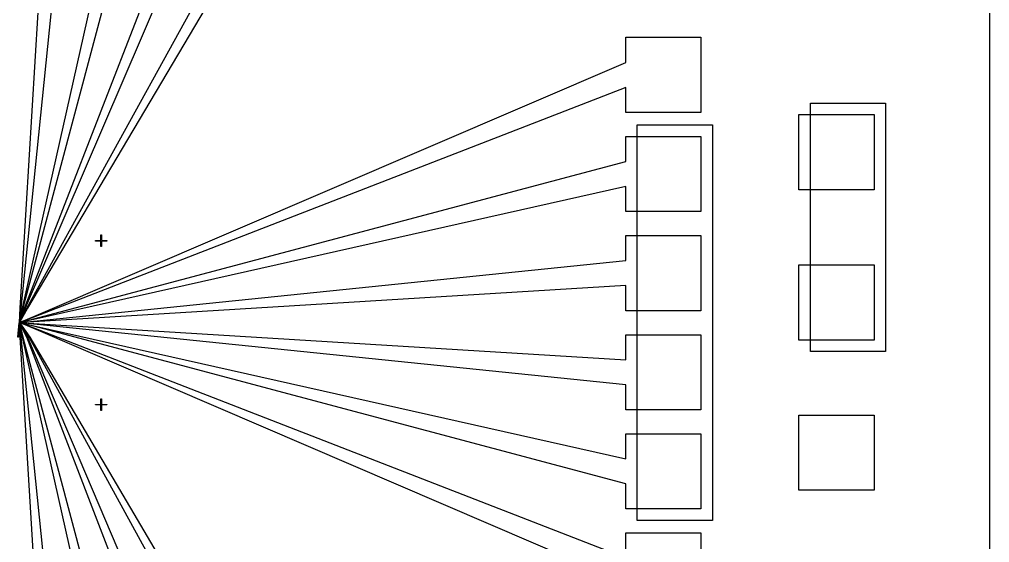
# Model space of a CAD drawing. Extents: x 0 to 6000, y 0 to 6000.
# Drawn here: x 4320 to 6000, y 3939 to 4845 of the extents above; entities that cross this region are included whole.
import ezdxf

# ---------------------------------------------------------------- set-up
doc = ezdxf.new("R2010")
doc.units = 0
doc.header["$MEASUREMENT"] = 0
for name, color, linetype in [('L0D0', 1, 'CONTINUOUS'), ('L11D0', 2, 'CONTINUOUS'), ('L17D0', 4, 'CONTINUOUS'), ('L1D0', 6, 'CONTINUOUS'), ('L2D0', 9, 'CONTINUOUS'), ('L3D0', 5, 'CONTINUOUS'), ('L6D0', 8, 'CONTINUOUS'), ('L7D0', 3, 'CONTINUOUS'), ('L8D0', 7, 'CONTINUOUS')]:
    doc.layers.add(name, color=color, linetype=linetype)

msp = doc.modelspace()

# ---------------------------------------------------------------- linework, layer by layer
at = {"layer": 'L0D0'}
msp.add_lwpolyline([(0, 0), (0, 6000), (6000, 6000), (6000, 0)], close=True, dxfattribs=at)
at = {"layer": 'L11D0'}
for points in [[(4320.335, 4320.11), (4320.332, 4320.111), (4320.33, 4320.111), (4320.327, 4320.111), (4320.324, 4320.112), (4320.322, 4320.113), (4320.319, 4320.114), (4320.317, 4320.115), (4320.315, 4320.116), (4320.312, 4320.117), (4320.31, 4320.118), (4320.308, 4320.119), (4320.306, 4320.121), (4320.303, 4320.122), (4320.301, 4320.124), (4320.299, 4320.126), (4320.298, 4320.128), (4320.296, 4320.129), (4320.294, 4320.131), (4320.292, 4320.133), (4320.291, 4320.136), (4320.289, 4320.138), (4320.288, 4320.14), (4320.287, 4320.142), (4320.286, 4320.145), (4320.285, 4320.147), (4320.284, 4320.149), (4320.283, 4320.152), (4320.282, 4320.154), (4320.281, 4320.157), (4320.281, 4320.16), (4320.281, 4320.162), (4320.28, 4320.165), (4320.28, 4320.167), (4320.28, 4320.17), (4320.28, 4320.173), (4320.28, 4320.175), (4320.281, 4320.178), (4320.281, 4320.18), (4320.281, 4320.183), (4320.282, 4320.186), (4320.283, 4320.188), (4320.284, 4320.191), (4320.285, 4320.193), (4320.286, 4320.195), (4320.287, 4320.198), (4320.288, 4320.2), (4320.289, 4320.202), (4320.291, 4320.204), (4320.292, 4320.207), (4320.294, 4320.209), (4320.296, 4320.211), (4320.298, 4320.212), (4320.299, 4320.214), (4320.301, 4320.216), (4320.303, 4320.218), (4320.306, 4320.219), (4320.308, 4320.221), (4320.31, 4320.222), (4320.312, 4320.223), (4320.315, 4320.224), (4320.317, 4320.225), (4320.319, 4320.226), (4320.32, 4320.227), (4320.32, 4320.45), (4329.308, 4345.12), (4330.308, 4345.12), (4320.36, 4320.425), (4320.36, 4320.227), (4320.361, 4320.226), (4320.363, 4320.225), (4320.365, 4320.224), (4320.368, 4320.223), (4320.37, 4320.222), (4320.372, 4320.221), (4320.374, 4320.219), (4320.377, 4320.218), (4320.379, 4320.216), (4320.381, 4320.214), (4320.382, 4320.212), (4320.384, 4320.211), (4320.386, 4320.209), (4320.388, 4320.207), (4320.389, 4320.204), (4320.391, 4320.202), (4320.392, 4320.2), (4320.393, 4320.198), (4320.394, 4320.195), (4320.395, 4320.193), (4320.396, 4320.191), (4320.397, 4320.188), (4320.398, 4320.186), (4320.399, 4320.183), (4320.399, 4320.18), (4320.399, 4320.178), (4320.4, 4320.175), (4320.4, 4320.173), (4320.4, 4320.17), (4320.4, 4320.167), (4320.4, 4320.165), (4320.399, 4320.162), (4320.399, 4320.16), (4320.399, 4320.157), (4320.398, 4320.154), (4320.397, 4320.152), (4320.396, 4320.149), (4320.395, 4320.147), (4320.394, 4320.145), (4320.393, 4320.142), (4320.392, 4320.14), (4320.391, 4320.138), (4320.389, 4320.136), (4320.388, 4320.133), (4320.386, 4320.131), (4320.384, 4320.129), (4320.382, 4320.128), (4320.381, 4320.126), (4320.379, 4320.124), (4320.377, 4320.122), (4320.374, 4320.121), (4320.372, 4320.119), (4320.37, 4320.118), (4320.368, 4320.117), (4320.365, 4320.116), (4320.363, 4320.115), (4320.361, 4320.114), (4320.358, 4320.113), (4320.356, 4320.112), (4320.353, 4320.111), (4320.35, 4320.111), (4320.348, 4320.111), (4320.345, 4320.11), (4320.343, 4320.11), (4320.34, 4320.11), (4320.337, 4320.11)], [(4333.231, 4295.12), (4320.32, 4319.72), (4320.32, 4319.943), (4320.319, 4319.944), (4320.317, 4319.945), (4320.315, 4319.946), (4320.312, 4319.947), (4320.31, 4319.948), (4320.308, 4319.949), (4320.306, 4319.951), (4320.303, 4319.952), (4320.301, 4319.954), (4320.299, 4319.956), (4320.298, 4319.958), (4320.296, 4319.959), (4320.294, 4319.961), (4320.292, 4319.963), (4320.291, 4319.966), (4320.289, 4319.968), (4320.288, 4319.97), (4320.287, 4319.972), (4320.286, 4319.975), (4320.285, 4319.977), (4320.284, 4319.979), (4320.283, 4319.982), (4320.282, 4319.984), (4320.281, 4319.987), (4320.281, 4319.99), (4320.281, 4319.992), (4320.28, 4319.995), (4320.28, 4319.997), (4320.28, 4320), (4320.28, 4320.003), (4320.28, 4320.005), (4320.281, 4320.008), (4320.281, 4320.01), (4320.281, 4320.013), (4320.282, 4320.016), (4320.283, 4320.018), (4320.284, 4320.021), (4320.285, 4320.023), (4320.286, 4320.025), (4320.287, 4320.028), (4320.288, 4320.03), (4320.289, 4320.032), (4320.291, 4320.034), (4320.292, 4320.037), (4320.294, 4320.039), (4320.296, 4320.041), (4320.298, 4320.042), (4320.299, 4320.044), (4320.301, 4320.046), (4320.303, 4320.048), (4320.306, 4320.049), (4320.308, 4320.051), (4320.31, 4320.052), (4320.312, 4320.053), (4320.315, 4320.054), (4320.317, 4320.055), (4320.319, 4320.056), (4320.322, 4320.057), (4320.324, 4320.058), (4320.327, 4320.059), (4320.33, 4320.059), (4320.332, 4320.059), (4320.335, 4320.06), (4320.337, 4320.06), (4320.34, 4320.06), (4320.343, 4320.06), (4320.345, 4320.06), (4320.348, 4320.059), (4320.35, 4320.059), (4320.353, 4320.059), (4320.356, 4320.058), (4320.358, 4320.057), (4320.361, 4320.056), (4320.363, 4320.055), (4320.365, 4320.054), (4320.368, 4320.053), (4320.37, 4320.052), (4320.372, 4320.051), (4320.374, 4320.049), (4320.377, 4320.048), (4320.379, 4320.046), (4320.381, 4320.044), (4320.382, 4320.042), (4320.384, 4320.041), (4320.386, 4320.039), (4320.388, 4320.037), (4320.389, 4320.034), (4320.391, 4320.032), (4320.392, 4320.03), (4320.393, 4320.028), (4320.394, 4320.025), (4320.395, 4320.023), (4320.396, 4320.021), (4320.397, 4320.018), (4320.398, 4320.016), (4320.399, 4320.013), (4320.399, 4320.01), (4320.399, 4320.008), (4320.4, 4320.005), (4320.4, 4320.003), (4320.4, 4320), (4320.4, 4319.997), (4320.4, 4319.995), (4320.399, 4319.992), (4320.399, 4319.99), (4320.399, 4319.987), (4320.398, 4319.984), (4320.397, 4319.982), (4320.396, 4319.979), (4320.395, 4319.977), (4320.394, 4319.975), (4320.393, 4319.972), (4320.392, 4319.97), (4320.391, 4319.968), (4320.389, 4319.966), (4320.388, 4319.963), (4320.386, 4319.961), (4320.384, 4319.959), (4320.382, 4319.958), (4320.381, 4319.956), (4320.379, 4319.954), (4320.377, 4319.952), (4320.374, 4319.951), (4320.372, 4319.949), (4320.37, 4319.948), (4320.368, 4319.947), (4320.365, 4319.946), (4320.363, 4319.945), (4320.361, 4319.944), (4320.36, 4319.943), (4320.36, 4319.745), (4334.231, 4295.12)], [(4320.502, 4320.08), (4320.498, 4320.081), (4320.494, 4320.081), (4320.491, 4320.082), (4320.487, 4320.083), (4320.483, 4320.084), (4320.479, 4320.085), (4320.476, 4320.087), (4320.472, 4320.088), (4320.468, 4320.09), (4320.465, 4320.092), (4320.462, 4320.094), (4320.458, 4320.096), (4320.455, 4320.099), (4320.452, 4320.101), (4320.449, 4320.104), (4320.446, 4320.106), (4320.444, 4320.109), (4320.441, 4320.112), (4320.439, 4320.115), (4320.436, 4320.118), (4320.434, 4320.122), (4320.432, 4320.125), (4320.43, 4320.128), (4320.428, 4320.132), (4320.427, 4320.136), (4320.425, 4320.139), (4320.424, 4320.143), (4320.423, 4320.147), (4320.422, 4320.151), (4320.421, 4320.154), (4320.421, 4320.158), (4320.42, 4320.162), (4320.42, 4320.166), (4320.42, 4320.17), (4320.42, 4320.174), (4320.42, 4320.178), (4320.421, 4320.182), (4320.421, 4320.186), (4320.422, 4320.189), (4320.423, 4320.193), (4320.424, 4320.197), (4320.425, 4320.201), (4320.427, 4320.204), (4320.428, 4320.208), (4320.43, 4320.212), (4320.432, 4320.215), (4320.434, 4320.218), (4320.436, 4320.222), (4320.439, 4320.225), (4320.441, 4320.228), (4320.444, 4320.231), (4320.446, 4320.234), (4320.449, 4320.236), (4320.452, 4320.239), (4320.455, 4320.241), (4320.458, 4320.244), (4320.462, 4320.246), (4320.465, 4320.248), (4320.468, 4320.25), (4320.472, 4320.252), (4320.476, 4320.253), (4320.479, 4320.255), (4320.483, 4320.256), (4320.487, 4320.257), (4320.491, 4320.258), (4320.494, 4320.259), (4320.498, 4320.259), (4320.502, 4320.26), (4320.506, 4320.26), (4320.51, 4320.26), (4320.514, 4320.26), (4320.518, 4320.26), (4320.522, 4320.259), (4320.526, 4320.259), (4320.529, 4320.258), (4320.533, 4320.257), (4320.537, 4320.256), (4320.541, 4320.255), (4320.544, 4320.253), (4320.548, 4320.252), (4320.552, 4320.25), (4320.555, 4320.248), (4320.558, 4320.246), (4320.562, 4320.244), (4320.565, 4320.241), (4320.568, 4320.239), (4320.571, 4320.236), (4320.574, 4320.234), (4320.576, 4320.231), (4320.579, 4320.228), (4320.581, 4320.225), (4320.584, 4320.222), (4320.586, 4320.218), (4320.588, 4320.215), (4320.59, 4320.212), (4320.592, 4320.208), (4320.593, 4320.204), (4320.595, 4320.201), (4320.596, 4320.197), (4320.597, 4320.193), (4320.598, 4320.19), (4320.79, 4320.19), (4345, 4322.582), (4345, 4321.582), (4320.815, 4320.15), (4320.598, 4320.15), (4320.597, 4320.147), (4320.596, 4320.143), (4320.595, 4320.139), (4320.593, 4320.136), (4320.592, 4320.132), (4320.59, 4320.128), (4320.588, 4320.125), (4320.586, 4320.122), (4320.584, 4320.118), (4320.581, 4320.115), (4320.579, 4320.112), (4320.576, 4320.109), (4320.574, 4320.106), (4320.571, 4320.104), (4320.568, 4320.101), (4320.565, 4320.099), (4320.562, 4320.096), (4320.558, 4320.094), (4320.555, 4320.092), (4320.552, 4320.09), (4320.548, 4320.088), (4320.544, 4320.087), (4320.541, 4320.085), (4320.537, 4320.084), (4320.533, 4320.083), (4320.529, 4320.082), (4320.526, 4320.081), (4320.522, 4320.081), (4320.518, 4320.08), (4320.514, 4320.08), (4320.51, 4320.08), (4320.506, 4320.08)]]:
    msp.add_lwpolyline(points, close=True, dxfattribs=at)
for points in [[(4320.19, 4319.67), (4322.462, 4295.12), (4321.462, 4295.12), (4320.15, 4319.655)], [(4320.212, 4320.212), (4320.214, 4320.211), (4320.216, 4320.209), (4320.218, 4320.207), (4320.219, 4320.204), (4320.221, 4320.202), (4320.222, 4320.2), (4320.223, 4320.198), (4320.224, 4320.195), (4320.225, 4320.193), (4320.226, 4320.191), (4320.227, 4320.188), (4320.228, 4320.186), (4320.229, 4320.183), (4320.229, 4320.18), (4320.229, 4320.178), (4320.23, 4320.175), (4320.23, 4320.173), (4320.23, 4320.17), (4320.23, 4320.167), (4320.23, 4320.165), (4320.229, 4320.162), (4320.229, 4320.16), (4320.229, 4320.157), (4320.228, 4320.154), (4320.227, 4320.152), (4320.226, 4320.149), (4320.225, 4320.147), (4320.224, 4320.145), (4320.223, 4320.142), (4320.222, 4320.14), (4320.221, 4320.138), (4320.219, 4320.136), (4320.218, 4320.133), (4320.216, 4320.131), (4320.214, 4320.129), (4320.212, 4320.128)], [(4320.212, 4320.042), (4320.214, 4320.041), (4320.216, 4320.039), (4320.218, 4320.037), (4320.219, 4320.034), (4320.221, 4320.032), (4320.222, 4320.03), (4320.223, 4320.028), (4320.224, 4320.025), (4320.225, 4320.023), (4320.226, 4320.021), (4320.227, 4320.018), (4320.228, 4320.016), (4320.229, 4320.013), (4320.229, 4320.01), (4320.229, 4320.008), (4320.23, 4320.005), (4320.23, 4320.003), (4320.23, 4320), (4320.23, 4319.997), (4320.23, 4319.995), (4320.229, 4319.992), (4320.229, 4319.99), (4320.229, 4319.987), (4320.228, 4319.984), (4320.227, 4319.982), (4320.226, 4319.979), (4320.225, 4319.977), (4320.224, 4319.975), (4320.223, 4319.972), (4320.222, 4319.97), (4320.221, 4319.968), (4320.219, 4319.966), (4320.218, 4319.963), (4320.216, 4319.961), (4320.214, 4319.959), (4320.212, 4319.958)]]:
    msp.add_lwpolyline(points, dxfattribs=at)
at = {"layer": 'L17D0'}
for points in [[(4319.97, 4320.252), (4319.97, 4320.352), (4320.21, 4320.352), (4320.21, 4320.56), (4321.462, 4345.12), (4322.462, 4345.12), (4320.25, 4320.535), (4320.25, 4320.352), (4320.37, 4320.352), (4320.37, 4320.252)], [(4317.538, 4295.12), (4320.09, 4319.635), (4320.09, 4319.82), (4319.97, 4319.82), (4319.97, 4319.92), (4320.37, 4319.92), (4320.37, 4319.82), (4320.13, 4319.82), (4320.13, 4319.61), (4318.538, 4295.12)], [(4345, 4317.658), (4320.595, 4320.105), (4320.595, 4320.21), (4320.63, 4320.21), (4320.665, 4320.13), (4345, 4318.658)]]:
    msp.add_lwpolyline(points, close=True, dxfattribs=at)
at = {"layer": 'L1D0'}
for points in [[(4461.337, 4451.837), (4461.337, 4461.337), (4451.837, 4461.337), (4451.837, 4462.337), (4461.337, 4462.337), (4461.337, 4471.837), (4462.337, 4471.837), (4462.337, 4462.337), (4471.837, 4462.337), (4471.837, 4461.337), (4462.337, 4461.337), (4462.337, 4451.837)], [(4461.337, 4168.163), (4461.337, 4177.663), (4451.837, 4177.663), (4451.837, 4178.663), (4461.337, 4178.663), (4461.337, 4188.163), (4462.337, 4188.163), (4462.337, 4178.663), (4471.837, 4178.663), (4471.837, 4177.663), (4462.337, 4177.663), (4462.337, 4168.163)]]:
    msp.add_lwpolyline(points, close=True, dxfattribs=at)
at = {"layer": 'L2D0'}
for points in [[(5690, 4270), (5690, 4700), (5820, 4700), (5820, 4270)], [(5390, 3977.692), (5390, 4662.308), (5520, 4662.308), (5520, 3977.692)]]:
    msp.add_lwpolyline(points, close=True, dxfattribs=at)
at = {"layer": 'L3D0'}
for points in [[(4320.49, 4320.28), (4320.49, 4320.32), (4345, 4330.428), (4345, 4329.428), (4320.53, 4320.28)], [(4345, 4309.812), (4320.49, 4320.02), (4320.49, 4320.06), (4320.53, 4320.06), (4345, 4310.812)]]:
    msp.add_lwpolyline(points, close=True, dxfattribs=at)
at = {"layer": 'L6D0'}
for points in [[(4345, 4329.428), (4344.4, 4329.483), (4344.4, 4329.883), (4345, 4330.428), (5370, 4770.513), (5370, 4813.846), (5500, 4813.846), (5500, 4683.846), (5370, 4683.846), (5370, 4727.179)], [(5370, 3826.154), (5370, 3869.487), (4345, 4309.812), (4344.4, 4310.217), (4344.4, 4310.617), (4345, 4310.812), (5370, 3912.821), (5370, 3956.154), (5500, 3956.154), (5500, 3826.154)], [(5670, 4030), (5670, 4160), (5800, 4160), (5800, 4030)]]:
    msp.add_lwpolyline(points, close=True, dxfattribs=at)
at = {"layer": 'L7D0'}
for points in [[(4320.238, 4320.135), (4320.238, 4320.152), (4320.22, 4320.152), (4320.22, 4320.188), (4320.238, 4320.188), (4320.238, 4320.44), (4325.385, 4345.12), (4555.641, 5370), (4512.308, 5370), (4512.308, 5500), (4642.308, 5500), (4642.308, 5370), (4598.974, 5370), (4326.385, 4345.12), (4320.272, 4320.415), (4320.272, 4320.188), (4320.29, 4320.188), (4320.29, 4320.152), (4320.272, 4320.152), (4320.272, 4320.135)], [(4320.39, 4320.13), (4320.39, 4320.335), (4333.231, 4345.12), (4898.718, 5370), (4855.385, 5370), (4855.385, 5500), (4985.385, 5500), (4985.385, 5370), (4942.051, 5370), (4334.231, 4345.12), (4320.43, 4320.31), (4320.43, 4320.13)], [(4321.657, 4344.52), (4321.462, 4345.12), (4384.103, 5370), (4340.769, 5370), (4340.769, 5500), (4470.769, 5500), (4470.769, 5370), (4427.436, 5370), (4322.462, 4345.12), (4322.057, 4344.52)], [(5670, 4550), (5670, 4680), (5800, 4680), (5800, 4550)], [(4320.47, 4320.25), (4320.47, 4320.29), (4320.55, 4320.29), (4345, 4326.505), (5370, 4598.974), (5370, 4642.308), (5500, 4642.308), (5500, 4512.308), (5370, 4512.308), (5370, 4555.641), (4345, 4325.505), (4320.575, 4320.25)], [(4512.308, 3140), (4512.308, 3270), (4555.641, 3270), (4325.385, 4295.12), (4320.238, 4319.73), (4320.238, 4319.982), (4320.22, 4319.982), (4320.22, 4320.018), (4320.238, 4320.018), (4320.238, 4320.035), (4320.272, 4320.035), (4320.272, 4320.018), (4320.29, 4320.018), (4320.29, 4319.982), (4320.272, 4319.982), (4320.272, 4319.755), (4326.385, 4295.12), (4598.974, 3270), (4642.308, 3270), (4642.308, 3140)], [(4855.385, 3140), (4855.385, 3270), (4898.718, 3270), (4337.154, 4295.12), (4320.322, 4320.025), (4320.322, 4320.068), (4320.305, 4320.068), (4320.305, 4320.102), (4320.322, 4320.102), (4320.322, 4320.12), (4320.358, 4320.12), (4320.358, 4320.102), (4320.375, 4320.102), (4320.375, 4320.068), (4320.358, 4320.068), (4320.358, 4320.05), (4338.154, 4295.12), (4942.051, 3270), (4985.385, 3270), (4985.385, 3140)], [(5370, 3997.692), (5370, 4041.026), (4345, 4313.735), (4320.55, 4320.05), (4320.47, 4320.05), (4320.47, 4320.09), (4320.575, 4320.09), (4345, 4314.735), (5370, 4084.359), (5370, 4127.692), (5500, 4127.692), (5500, 3997.692)], [(5370, 4169.231), (5370, 4212.564), (4345, 4317.658), (4344.4, 4317.923), (4344.4, 4318.323), (4345, 4318.658), (5370, 4255.897), (5370, 4299.231), (5500, 4299.231), (5500, 4169.231)]]:
    msp.add_lwpolyline(points, close=True, dxfattribs=at)
at = {"layer": 'L8D0'}
for points in [[(4329.363, 4344.52), (4329.308, 4345.12), (4727.179, 5370), (4683.846, 5370), (4683.846, 5500), (4813.846, 5500), (4813.846, 5370), (4770.513, 5370), (4330.308, 4345.12), (4329.763, 4344.52)], [(4345, 4321.582), (4344.4, 4321.777), (4344.4, 4322.177), (4345, 4322.582), (5370, 4427.436), (5370, 4470.769), (5500, 4470.769), (5500, 4340.769), (5370, 4340.769), (5370, 4384.103)], [(5670, 4290), (5670, 4420), (5800, 4420), (5800, 4290)], [(4340.769, 3140), (4340.769, 3270), (4384.103, 3270), (4321.462, 4295.12), (4321.657, 4295.72), (4322.057, 4295.72), (4322.462, 4295.12), (4427.436, 3270), (4470.769, 3270), (4470.769, 3140)], [(4683.846, 3140), (4683.846, 3270), (4727.179, 3270), (4333.231, 4295.12), (4333.216, 4295.72), (4333.616, 4295.72), (4334.231, 4295.12), (4770.513, 3270), (4813.846, 3270), (4813.846, 3140)]]:
    msp.add_lwpolyline(points, close=True, dxfattribs=at)

doc.saveas('drawing.dxf')
